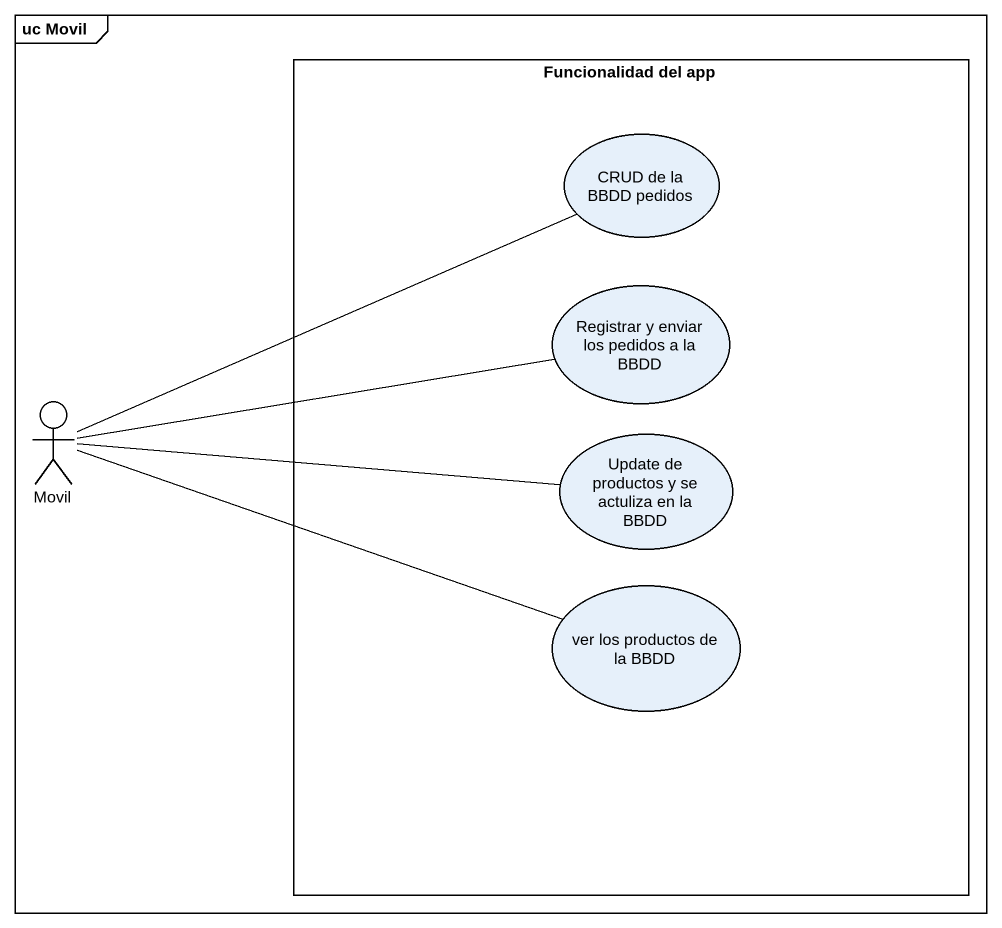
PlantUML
@startuml
mainframe uc Movil
rectangle "Funcionalidad del app" as Funcionalidad_del_app {
  usecase "CRUD de la BBDD pedidos" as CRUD_de_la_BBDD_pedidos
  usecase "Registrar y enviar los pedidos a la BBDD" as Registrar_y_enviar_los
  usecase "Update de productos y se actuliza en la BBDD" as Update_de_productos_y_se
  usecase "ver los productos de la BBDD" as ver_los_productos_de_la_BBDD
}
actor Movil
Movil -right- CRUD_de_la_BBDD_pedidos
Movil -right- Registrar_y_enviar_los
Movil -right- Update_de_productos_y_se
Movil -right- ver_los_productos_de_la_BBDD
@enduml
